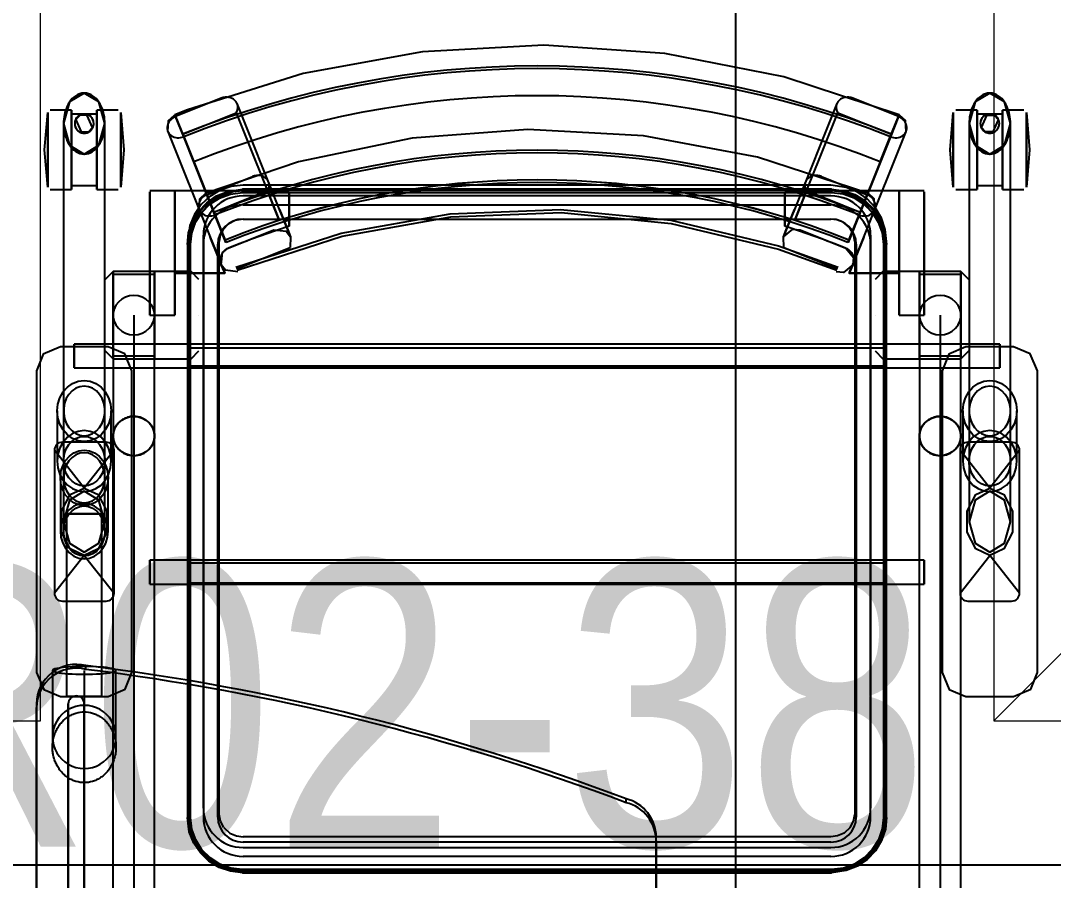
# Model space of a CAD drawing. Header units: millimetres. Extents: x -92759 to 184353, y -15225 to 86714.
# Drawn here: x 70182 to 70832, y 66115 to 66657 of the extents above; entities that cross this region are included whole.
import ezdxf

# ---------------------------------------------------------------- set-up
doc = ezdxf.new("R2010")
doc.units = ezdxf.units.MM
for name, color, linetype in [('0-1', 9, 'Continuous'), ('A-_FURT----_E', 9, 'Continuous'), ('A-_ROOMNAME_A', 8, 'Continuous'), ('A-PATT-CONC', 8, 'Continuous'), ('E-legend', 1, 'Continuous'), ('E-LIGHT----E', 1, 'Continuous'), ('M-_SANIFIXR_E', 9, 'Continuous')]:
    doc.layers.add(name, color=color, linetype=linetype)
doc.layers.add('HFI 9MM FPB', color=94, linetype='Continuous', lineweight=5)
doc.styles.add('Arial Narrow_2', font='ARIALN.TTF', dxfattribs={"height": 225})

# ---------------------------------------------------------------- blocks, each defined once
blk = doc.blocks.new('SIGMUND-LR R_ 2020 - SIGMUND-LR R_ 2020-8582791-2ND STOREY Copy 1')
for p, q in [((116.29, -33.47), (87.51, -44.99)), ((152.9, -103.39), (126.26, -36.86)), ((503.74, -36.86), (477.1, -103.39)), ((542.49, -44.99), (513.71, -33.47)), ((5, -65.89), (7, -42.43)), ((7, -89.35), (7, -42.43)), ((7, -42.43), (7, -89.35)), ((22, -40.89), (8.54, -40.89)), ((22, -40.89), (22, -90.89)), ((22, -90.89), (22, -40.89)), ((30, -43.39), (22, -43.39)), ((22, -43.39), (22, -88.39)), ((22, -88.39), (22, -43.39)), ((38, -43.39), (30, -43.39)), ((51.46, -40.89), (38, -40.89)), ((38, -40.89), (38, -90.89)), ((38, -90.89), (38, -40.89)), ((38, -43.39), (38, -88.39)), ((38, -88.39), (38, -43.39)), ((53, -42.43), (55, -65.89)), ((53, -42.43), (53, -89.35)), ((53, -89.35), (53, -42.43)), ((87.51, -44.99), (92.6, -57.71)), ((87.51, -44.99), (92.6, -57.71)), ((87.51, -44.99), (92.6, -57.71)), ((87.51, -44.99), (93.46, -59.85)), ((92.6, -57.71), (87.51, -44.99)), ((91.97, -56.12), (125.66, -42.63)), ((125.66, -42.63), (152.29, -109.17)), ((477.71, -109.17), (504.34, -42.63)), ((504.34, -42.63), (538.03, -56.12)), ((536.54, -59.85), (542.49, -44.99)), ((537.4, -57.71), (542.49, -44.99)), ((537.4, -57.71), (542.49, -44.99)), ((537.4, -57.71), (542.49, -44.99)), ((542.49, -44.99), (537.4, -57.71)), ((575, -65.89), (577, -42.43)), ((577, -89.35), (577, -42.43)), ((577, -42.43), (577, -89.35)), ((592, -40.89), (578.54, -40.89)), ((592, -90.89), (592, -40.89)), ((592, -40.89), (592, -90.89)), ((600, -43.39), (592, -43.39)), ((592, -88.39), (592, -43.39)), ((592, -43.39), (592, -88.39)), ((608, -43.39), (600, -43.39)), ((621.46, -40.89), (608, -40.89)), ((608, -90.89), (608, -40.89)), ((608, -40.89), (608, -90.89)), ((608, -88.39), (608, -43.39)), ((608, -43.39), (608, -88.39)), ((623, -42.43), (625, -65.89)), ((623, -42.43), (623, -89.35)), ((623, -89.35), (623, -42.43)), ((17, -49.39), (17, -300)), ((43, -300), (43, -49.39)), ((90.06, -51.35), (116.69, -117.89)), ((539.94, -51.35), (513.31, -117.89)), ((587, -49.39), (587, -300)), ((613, -300), (613, -49.39)), ((82.63, -54.33), (109.26, -120.86)), ((92.6, -57.71), (91.97, -56.12)), ((91.97, -56.12), (118.62, -122.7)), ((92.6, -57.71), (91.97, -56.12)), ((118.6, -122.65), (91.97, -56.12)), ((98.93, -73.51), (91.97, -56.12)), ((91.97, -56.12), (92.6, -57.71)), ((119.26, -124.31), (92.6, -57.71)), ((119.24, -124.24), (92.6, -57.71)), ((537.4, -57.71), (510.74, -124.31)), ((537.4, -57.71), (510.76, -124.24)), ((511.38, -122.7), (538.03, -56.12)), ((511.4, -122.65), (538.03, -56.12)), ((520.74, -120.86), (547.37, -54.33)), ((538.03, -56.12), (531.07, -73.51)), ((538.03, -56.12), (537.4, -57.71)), ((538.03, -56.12), (537.4, -57.71)), ((537.4, -57.71), (538.03, -56.12)), ((93.46, -59.85), (98.93, -73.51)), ((531.07, -73.51), (536.54, -59.85)), ((7, -89.35), (5, -65.89)), ((55, -65.89), (53, -89.35)), ((577, -89.35), (575, -65.89)), ((625, -65.89), (623, -89.35)), ((107.21, -94.2), (135.99, -82.68)), ((494.01, -82.68), (522.79, -94.2)), ((8.54, -90.89), (22, -90.89)), ((22, -88.39), (38, -88.39)), ((38, -90.89), (51.46, -90.89)), ((500.43, -90.78), (129.57, -90.78)), ((500, -88.2), (130, -88.2)), ((152.9, -103.39), (145.96, -86.06)), ((484.04, -86.06), (477.1, -103.39)), ((578.54, -90.89), (592, -90.89)), ((592, -88.39), (608, -88.39)), ((608, -90.89), (621.46, -90.89)), ((87, -91.81), (71.25, -91.81)), ((71.25, -96.57), (71.25, -92.37)), ((71.25, -92.37), (71.25, -99.81)), ((71.25, -104.27), (71.25, -96.57)), ((158.95, -91.81), (87, -91.81)), ((87, -96.57), (87, -92.37)), ((87, -92.37), (87, -99.81)), ((87, -99.81), (87, -92.37)), ((87, -92.37), (87, -96.57)), ((87, -104.27), (87, -96.57)), ((87, -96.57), (87, -104.27)), ((107.21, -94.2), (112.3, -106.91)), ((112.3, -106.91), (107.21, -94.2)), ((112.3, -106.91), (107.21, -94.2)), ((107.21, -94.2), (112.3, -106.91)), ((113.16, -109.05), (107.21, -94.2)), ((145.36, -91.84), (111.66, -105.32)), ((500.42, -91.56), (129.58, -91.56)), ((129.59, -92.83), (500.41, -92.83)), ((500, -91.56), (130, -91.56)), ((500, -94.93), (130, -94.93)), ((152.29, -109.17), (145.36, -91.84)), ((158.95, -99.81), (158.95, -92.37)), ((158.95, -92.37), (158.95, -96.57)), ((158.95, -96.57), (158.95, -104.27)), ((543, -91.81), (471.05, -91.81)), ((471.05, -96.57), (471.05, -92.37)), ((471.05, -92.37), (471.05, -99.81)), ((471.05, -104.27), (471.05, -96.57)), ((484.64, -91.84), (477.71, -109.17)), ((518.34, -105.32), (484.64, -91.84)), ((522.79, -94.2), (516.84, -109.05)), ((517.7, -106.91), (522.79, -94.2)), ((522.79, -94.2), (517.7, -106.91)), ((522.79, -94.2), (517.7, -106.91)), ((517.7, -106.91), (522.79, -94.2)), ((558.75, -91.81), (543, -91.81)), ((543, -99.81), (543, -92.37)), ((543, -92.37), (543, -96.57)), ((543, -96.57), (543, -92.37)), ((543, -92.37), (543, -99.81)), ((543, -96.57), (543, -104.27)), ((543, -104.27), (543, -96.57)), ((558.75, -99.81), (558.75, -92.37)), ((558.75, -92.37), (558.75, -96.57)), ((558.75, -96.57), (558.75, -104.27)), ((71.25, -99.81), (71.25, -119.9)), ((87, -99.81), (87, -129.66)), ((87, -119.9), (87, -99.81)), ((102.33, -103.53), (109.26, -120.86)), ((109.75, -100.56), (116.69, -117.89)), ((130, -100.56), (500, -100.56)), ((158.95, -114.07), (158.95, -99.81)), ((471.05, -99.81), (471.05, -114.07)), ((520.25, -100.56), (513.31, -117.89)), ((520.74, -120.86), (527.67, -103.53)), ((543, -129.66), (543, -99.81)), ((543, -99.81), (543, -119.9)), ((558.75, -119.9), (558.75, -99.81)), ((71.25, -134.49), (71.25, -104.27)), ((87, -134.49), (87, -104.27)), ((87, -104.27), (87, -134.49)), ((118.62, -122.7), (111.66, -105.32)), ((111.66, -105.32), (112.3, -106.91)), ((111.66, -105.32), (112.3, -106.91)), ((111.66, -105.32), (118.6, -122.65)), ((112.3, -106.91), (111.66, -105.32)), ((111.66, -105.32), (118.63, -122.72)), ((112.3, -106.91), (119.26, -124.31)), ((112.3, -106.91), (119.24, -124.24)), ((118.63, -122.72), (113.16, -109.05)), ((130, -109.56), (500, -109.56)), ((130, -109.57), (500, -109.57)), ((152.29, -109.17), (152.29, -109.17)), ((158.95, -104.27), (158.95, -114.07)), ((471.05, -114.07), (471.05, -104.27)), ((477.71, -109.17), (477.71, -109.17)), ((510.74, -124.31), (517.7, -106.91)), ((510.76, -124.24), (517.7, -106.91)), ((511.37, -122.72), (518.34, -105.32)), ((516.84, -109.05), (511.37, -122.72)), ((518.34, -105.32), (511.38, -122.7)), ((511.4, -122.65), (518.34, -105.32)), ((517.7, -106.91), (518.34, -105.32)), ((517.7, -106.91), (518.34, -105.32)), ((518.34, -105.32), (517.7, -106.91)), ((543, -104.27), (543, -134.49)), ((543, -134.49), (543, -104.27)), ((558.75, -104.27), (558.75, -134.49)), ((120.67, -127.83), (149.45, -116.31)), ((158.95, -114.07), (158.95, -114.07)), ((471.05, -114.07), (471.05, -114.07)), ((480.55, -116.31), (509.33, -127.83)), ((71.25, -119.9), (71.25, -128.03)), ((87, -128.03), (87, -119.9)), ((105, -480.26), (105, -119.74)), ((116.69, -117.89), (116.69, -117.89)), ((118.6, -122.65), (118.6, -122.65)), ((118.62, -122.7), (118.62, -122.7)), ((159.85, -120.76), (159.57, -127.34)), ((470.43, -127.34), (470.15, -120.76)), ((511.38, -122.7), (511.38, -122.7)), ((511.4, -122.65), (511.4, -122.65)), ((513.31, -117.89), (513.31, -117.89)), ((525, -119.74), (525, -480.26)), ((543, -119.9), (543, -128.03)), ((558.75, -128.03), (558.75, -119.9)), ((71.25, -128.03), (71.25, -133.08)), ((87, -133.08), (87, -128.03)), ((87, -129.66), (87, -137.18)), ((94.93, -125.62), (94.93, -486.14)), ((95, -123.7), (95, -484.22)), ((95.93, -125.37), (95.93, -485.89)), ((95.93, -485.89), (95.93, -125.37)), ((95.93, -127.66), (95.93, -189.6)), ((96.93, -486.14), (96.93, -125.62)), ((105, -125.37), (105, -485.89)), ((114.07, -485.89), (114.07, -125.37)), ((115, -484.22), (115, -123.7)), ((119.24, -124.24), (119.24, -124.24)), ((119.26, -124.31), (119.26, -124.31)), ((120.35, -127.97), (120.35, -127.97)), ((125.88, -140.83), (159.57, -127.34)), ((470.43, -127.34), (504.12, -140.83)), ((509.65, -127.97), (509.65, -127.97)), ((510.74, -124.31), (510.74, -124.31)), ((510.76, -124.24), (510.76, -124.24)), ((515, -123.7), (515, -484.22)), ((515.93, -125.37), (515.93, -485.89)), ((525, -485.89), (525, -125.37)), ((533.07, -125.62), (533.07, -486.14)), ((534.07, -485.89), (534.07, -125.37)), ((534.07, -125.37), (534.07, -485.89)), ((534.07, -189.6), (534.07, -127.66)), ((535, -484.22), (535, -123.7)), ((535.07, -486.14), (535.07, -125.62)), ((543, -128.03), (543, -133.08)), ((543, -137.18), (543, -129.66)), ((558.75, -133.08), (558.75, -128.03)), ((71.25, -133.08), (71.25, -142.5)), ((71.25, -142.62), (71.25, -134.49)), ((87, -142.5), (87, -133.08)), ((87, -142.62), (87, -134.49)), ((87, -134.49), (87, -142.62)), ((543, -133.08), (543, -142.5)), ((543, -134.49), (543, -142.62)), ((543, -142.62), (543, -134.49)), ((558.75, -142.5), (558.75, -133.08)), ((558.75, -134.49), (558.75, -142.62)), ((48.25, -142.5), (43.25, -147.5)), ((74.25, -142.5), (48.25, -142.5)), ((48.25, -197.5), (48.25, -142.5)), ((48.25, -142.5), (48.25, -197.5)), ((71.25, -142.5), (71.25, -170)), ((87, -142.5), (71.25, -142.5)), ((71.25, -155), (71.25, -142.62)), ((97.25, -142.5), (74.25, -142.5)), ((74.25, -197.5), (74.25, -142.5)), ((74.25, -142.5), (74.25, -197.5)), ((87, -137.18), (87, -143.49)), ((87, -170), (87, -142.5)), ((87, -143.49), (87, -142.62)), ((87, -142.62), (87, -155)), ((102.25, -147.5), (97.25, -142.5)), ((116.29, -138.4), (118.46, -143.49)), ((513.71, -138.4), (511.54, -143.49)), ((532.75, -142.5), (527.75, -147.5)), ((555.75, -142.5), (532.75, -142.5)), ((543, -143.49), (543, -137.18)), ((543, -142.5), (543, -170)), ((558.75, -142.5), (543, -142.5)), ((543, -142.62), (543, -143.49)), ((543, -155), (543, -142.62)), ((581.75, -142.5), (555.75, -142.5)), ((555.75, -197.5), (555.75, -142.5)), ((555.75, -142.5), (555.75, -197.5)), ((558.75, -170), (558.75, -142.5)), ((558.75, -142.62), (558.75, -155)), ((586.75, -147.5), (581.75, -142.5)), ((581.75, -197.5), (581.75, -142.5)), ((581.75, -142.5), (581.75, -197.5)), ((74.25, -144.5), (48.25, -144.5)), ((48.25, -195.5), (48.25, -144.5)), ((48.25, -144.5), (48.25, -195.5)), ((74.25, -195.5), (74.25, -144.5)), ((74.25, -144.5), (74.25, -195.5)), ((118.46, -143.49), (87, -143.49)), ((87, -143.61), (118.51, -143.61)), ((511.49, -143.61), (543, -143.61)), ((543, -143.49), (511.54, -143.49)), ((581.75, -144.5), (555.75, -144.5)), ((555.75, -195.5), (555.75, -144.5)), ((555.75, -144.5), (555.75, -195.5)), ((581.75, -195.5), (581.75, -144.5)), ((581.75, -144.5), (581.75, -195.5)), ((71.25, -170), (71.25, -155)), ((87, -155), (87, -170)), ((543, -170), (543, -155)), ((558.75, -155), (558.75, -170)), ((43.25, -170), (43.25, -170)), ((43.25, -170), (43.25, -170)), ((48.25, -170), (48.25, -170)), ((48.25, -170), (48.25, -170)), ((48.25, -170), (48.25, -246.08)), ((61.25, -170), (61.25, -246.08)), ((71.25, -170), (87, -170)), ((74.25, -170), (74.25, -170)), ((74.25, -170), (74.25, -170)), ((74.25, -246.08), (74.25, -170)), ((97.25, -170), (97.25, -170)), ((97.25, -170), (97.25, -170)), ((102.25, -170), (102.25, -170)), ((102.25, -170), (102.25, -170)), ((527.75, -170), (527.75, -170)), ((527.75, -170), (527.75, -170)), ((532.75, -170), (532.75, -170)), ((532.75, -170), (532.75, -170)), ((543, -170), (558.75, -170)), ((555.75, -170), (555.75, -170)), ((555.75, -170), (555.75, -170)), ((555.75, -170), (555.75, -246.08)), ((568.75, -170), (568.75, -246.08)), ((581.75, -170), (581.75, -170)), ((581.75, -170), (581.75, -170)), ((581.75, -246.08), (581.75, -170)), ((586.75, -170), (586.75, -170)), ((586.75, -170), (586.75, -170)), ((606.25, -188.22), (23.75, -188.22)), ((23.75, -203.22), (23.75, -188.22)), ((23.75, -188.22), (23.75, -203.22)), ((534.07, -188.22), (95.93, -188.22)), ((606.25, -203.22), (606.25, -188.22)), ((606.25, -188.22), (606.25, -203.22)), ((45, -190), (15, -190)), ((43.25, -192.5), (48.25, -197.5)), ((95.93, -189.6), (95.93, -190.21)), ((95.93, -190.21), (95.93, -202.29)), ((95.93, -190.48), (534.07, -190.48)), ((97.25, -197.5), (102.25, -192.5)), ((527.75, -192.5), (532.75, -197.5)), ((534.07, -190.21), (534.07, -189.6)), ((534.07, -202.29), (534.07, -190.21)), ((581.75, -197.5), (586.75, -192.5)), ((615, -190), (585, -190)), ((48.25, -195.5), (74.25, -195.5)), ((48.25, -197.5), (74.25, -197.5)), ((74.25, -197.5), (97.25, -197.5)), ((532.75, -197.5), (555.75, -197.5)), ((555.75, -195.5), (581.75, -195.5)), ((555.75, -197.5), (581.75, -197.5)), ((0, -205), (0, -395)), ((23.75, -203.22), (606.25, -203.22)), ((60, -395), (60, -205)), ((534.07, -202.17), (95.93, -202.17)), ((95.93, -202.29), (95.93, -203.29)), ((95.93, -203.22), (534.07, -203.22)), ((95.93, -203.29), (95.93, -324.95)), ((534.07, -203.29), (534.07, -202.29)), ((534.07, -324.95), (534.07, -203.29)), ((570, -205), (570, -395)), ((630, -395), (630, -205)), ((13, -230.28), (13, -261.88)), ((17, -230.28), (17, -261.88)), ((43, -261.88), (43, -230.28)), ((47, -261.88), (47, -230.28)), ((583, -230.28), (583, -261.88)), ((587, -230.28), (587, -261.88)), ((613, -261.88), (613, -230.28)), ((617, -261.88), (617, -230.28)), ((61.25, -246.08), (61.25, -579.49)), ((568.75, -246.08), (568.75, -579.49)), ((43.75, -250), (16.25, -250)), ((613.75, -250), (586.25, -250)), ((30, -278.8), (11.25, -255)), ((11.25, -255), (11.25, -345)), ((48.75, -255), (30, -278.8)), ((48.75, -345), (48.75, -255)), ((600, -278.8), (581.25, -255)), ((581.25, -255), (581.25, -345)), ((618.75, -255), (600, -278.8)), ((618.75, -345), (618.75, -255)), ((15, -272.36), (15, -305.89)), ((17, -272.36), (17, -305.89)), ((43, -305.89), (43, -272.36)), ((45, -305.89), (45, -272.36)), ((19, -410), (19, -295)), ((41, -410), (41, -295)), ((30, -321.2), (11.25, -345)), ((30, -321.2), (48.75, -345)), ((558.75, -324.28), (71.25, -324.28)), ((71.25, -339.28), (71.25, -324.28)), ((71.25, -324.28), (71.25, -339.28)), ((534.07, -324.28), (95.93, -324.28)), ((95.93, -324.95), (95.93, -325.64)), ((534.07, -325.64), (534.07, -324.95)), ((558.75, -339.28), (558.75, -324.28)), ((558.75, -324.28), (558.75, -339.28)), ((581.25, -345), (600, -321.2)), ((618.75, -345), (600, -321.2)), ((95.93, -325.64), (95.93, -338.78)), ((95.93, -325.83), (534.07, -325.83)), ((534.07, -338.78), (534.07, -325.64)), ((71.25, -339.28), (558.75, -339.28)), ((534.07, -338.71), (95.93, -338.71)), ((95.93, -338.78), (95.93, -339.84)), ((95.93, -339.28), (534.07, -339.28)), ((95.93, -339.84), (95.93, -488.18)), ((534.07, -339.84), (534.07, -338.78)), ((534.07, -488.18), (534.07, -339.84)), ((16.25, -350), (43.75, -350)), ((586.25, -350), (613.75, -350)), ((10, -393.6), (10, -441.99)), ((30, -393.6), (30, -441.99)), ((31.03, -392.97), (31.03, -390.54)), ((50, -441.99), (50, -393.6)), ((0, -414.62), (0, -613.13)), ((15, -410), (45, -410)), ((20, -414.62), (20, -608.16)), ((20, -608.16), (20, -414.62)), ((30, -608.16), (30, -414.62)), ((30, -414.62), (30, -608.16)), ((585, -410), (615, -410)), ((0, -615.56), (0, -417.05)), ((10, -435.47), (10, -441.99)), ((30, -435.47), (30, -441.99)), ((50, -441.99), (50, -435.47)), ((371.03, -476.89), (371.03, -474.45)), ((105, -480.26), (105, -485.89)), ((525, -485.89), (525, -480.26)), ((95.93, -485.89), (95.93, -488.18)), ((534.07, -488.18), (534.07, -485.89)), ((500, -498.35), (130, -498.35)), ((390, -630.78), (390, -498.53)), ((500, -501.71), (130, -501.71)), ((130, -505.07), (500, -505.07)), ((390, -500.97), (390, -633.21)), ((500, -510.71), (130, -510.71)), ((129.58, -519.7), (500.42, -519.7)), ((500.41, -518.93), (129.59, -518.93)), ((130, -519.71), (500, -519.71)), ((130, -519.72), (500, -519.72)), ((129.57, -520.97), (500.43, -520.97))]:
    blk.add_line(p, q)
at = {"flags": 128}
for points in [[(542.92, -43.93), (470.38, -20.01), (395.43, -5.3), (319.23, -0.01), (242.97, -4.24), (167.83, -17.92), (94.97, -40.83), (87.08, -43.93)], [(30, -30.19), (20.81, -35.82), (17, -49.39), (20.81, -62.97), (30, -68.59)], [(30, -68.59), (39.19, -62.97), (43, -49.39), (39.19, -35.82), (30, -30.19)], [(600, -30.19), (590.81, -35.82), (587, -49.39), (590.81, -62.97), (600, -68.59)], [(600, -68.59), (609.19, -62.97), (613, -49.39), (609.19, -35.82), (600, -30.19)], [(7, -89.35), (7, -84.75), (7, -72.75), (7, -58.05), (7, -46.44), (7, -42.43)], [(7, -42.43), (7, -47.04), (7, -59.04), (7, -73.73), (7, -85.35), (7, -89.35)], [(35.24, -51.81), (31.9, -44.28), (27.35, -44.14), (24.89, -46.62), (24.76, -46.97)], [(53, -42.43), (53, -47.04), (53, -59.04), (53, -73.73), (53, -85.35), (53, -89.35)], [(53, -89.35), (53, -84.75), (53, -72.75), (53, -58.05), (53, -46.44), (53, -42.43)], [(82.63, -54.33), (83.06, -47.48), (86.77, -44.06), (87.08, -43.93)], [(547.37, -54.33), (546.94, -47.48), (543.23, -44.06), (542.92, -43.93)], [(577, -89.35), (577, -84.75), (577, -72.75), (577, -58.05), (577, -46.44), (577, -42.43)], [(577, -42.43), (577, -47.04), (577, -59.04), (577, -73.73), (577, -85.35), (577, -89.35)], [(594.76, -51.81), (598.1, -44.28), (602.65, -44.14), (605.11, -46.62), (605.24, -46.97)], [(623, -42.43), (623, -47.04), (623, -59.04), (623, -73.73), (623, -85.35), (623, -89.35)], [(623, -89.35), (623, -84.75), (623, -72.75), (623, -58.05), (623, -46.44), (623, -42.43)], [(24.76, -46.97), (28.1, -54.51), (32.65, -54.65), (35.11, -52.17), (35.24, -51.81)], [(605.24, -46.97), (601.9, -54.51), (597.35, -54.65), (594.89, -52.17), (594.76, -51.81)], [(523.22, -93.13), (453.82, -70.47), (382.07, -57.03), (309.18, -53.03), (236.39, -58.54), (164.94, -73.47), (106.78, -93.13)], [(94.93, -125.62), (95.74, -118.19), (98.12, -111.1), (101.97, -104.67), (107.12, -99.21), (113.33, -94.97), (120.31, -92.13), (129.57, -90.78)], [(130, -88.2), (122.58, -89.01), (115.5, -91.39), (109.09, -95.23), (103.62, -100.36), (99.35, -106.56), (96.46, -113.55), (95, -123.7)], [(535, -123.7), (534.19, -116.12), (531.8, -108.87), (527.94, -102.31), (522.78, -96.74), (516.58, -92.43), (509.64, -89.57), (500, -88.2)], [(500.43, -90.78), (507.93, -91.68), (515.05, -94.15), (521.48, -98.08), (526.91, -103.27), (531.09, -109.5), (533.84, -116.46), (535.07, -125.62)], [(96.93, -125.62), (97.74, -118.41), (100.12, -111.56), (103.97, -105.39), (109.09, -100.21), (115.25, -96.27), (122.13, -93.76), (129.59, -92.83)], [(102.33, -103.53), (102.75, -96.69), (106.46, -93.27), (106.78, -93.13)], [(103.82, -105.65), (107.96, -100.85), (112.75, -96.94), (118.06, -94.04), (123.73, -92.23), (129.58, -91.56)], [(500.41, -92.83), (507.69, -93.72), (514.59, -96.19), (520.77, -100.1), (525.93, -105.26), (529.81, -111.42), (532.23, -118.26), (533.07, -125.62)], [(500.42, -91.56), (506.27, -92.23), (511.94, -94.04), (517.25, -96.94), (522.04, -100.85), (526.18, -105.65)], [(527.67, -103.53), (527.25, -96.69), (523.54, -93.27), (523.22, -93.13)], [(125.43, -139.72), (191.71, -118.31), (260.28, -106.13), (329.88, -103.4), (399.2, -110.18), (466.94, -126.34), (504.57, -139.72)], [(159.85, -120.76), (158.09, -116.37), (152.94, -103.51), (152.9, -103.39)], [(152.9, -103.39), (158.07, -116.31), (159.85, -120.76), (159.85, -120.76)], [(470.15, -120.76), (471.91, -116.37), (477.06, -103.51), (477.1, -103.39)], [(477.1, -103.39), (471.93, -116.31), (470.15, -120.76), (470.15, -120.76)], [(130, -109.57), (124.97, -110.4), (120.65, -112.67), (117.42, -116.02), (115.62, -119.69), (115, -123.7)], [(126.18, -141.58), (192.32, -120.22), (260.77, -108.09), (330.23, -105.41), (399.4, -112.25), (467, -128.46), (503.82, -141.58)], [(515, -123.7), (514.17, -119.07), (511.6, -114.77), (507.6, -111.53), (503.77, -110.03), (500, -109.57)], [(149.45, -116.31), (157.07, -117.22), (159.85, -120.76)], [(470.15, -120.76), (476.06, -115.88), (480.55, -116.31)], [(116.22, -138.23), (114.46, -133.84), (109.31, -120.97), (109.26, -120.86)], [(109.26, -120.86), (114.44, -133.78), (116.22, -138.23), (116.22, -138.23)], [(513.78, -138.23), (515.54, -133.84), (520.69, -120.97), (520.74, -120.86)], [(520.74, -120.86), (515.56, -133.78), (513.78, -138.23), (513.78, -138.23)], [(116.22, -138.23), (117.13, -130.61), (120.67, -127.83)], [(509.33, -127.83), (514.21, -133.75), (513.78, -138.23)], [(115.88, -137.18), (116.06, -137.8), (116.29, -138.4)], [(126.62, -142.68), (119, -141.77), (116.22, -138.23)], [(118.09, -142.62), (117.25, -140.65), (116.29, -138.4)], [(118.46, -143.49), (118.51, -143.61), (118.49, -143.57), (118.41, -143.39), (118.28, -143.06), (118.09, -142.62)], [(513.78, -138.23), (507.86, -143.11), (503.38, -142.68)], [(511.54, -143.49), (511.49, -143.61), (511.51, -143.57), (511.59, -143.39), (511.72, -143.06), (511.91, -142.62)], [(511.91, -142.62), (512.75, -140.65), (513.71, -138.4)], [(514.12, -137.18), (513.94, -137.8), (513.71, -138.4)], [(61.25, -157.63), (58.55, -157.9), (55.96, -158.7), (53.61, -159.99), (51.59, -161.72), (49.99, -163.81), (48.89, -166.18), (48.32, -168.71), (48.32, -171.29), (48.89, -173.82), (49.99, -176.19), (51.59, -178.28), (53.61, -180.01), (55.96, -181.3), (58.55, -182.1), (61.25, -182.37)], [(61.25, -182.37), (63.95, -182.1), (66.54, -181.3), (68.89, -180.01), (70.91, -178.28), (72.51, -176.19), (73.61, -173.82), (74.18, -171.29), (74.18, -168.71), (73.61, -166.18), (72.51, -163.81), (70.91, -161.72), (68.89, -159.99), (66.54, -158.7), (63.95, -157.9), (61.25, -157.63)], [(568.75, -157.63), (566.05, -157.9), (563.46, -158.7), (561.11, -159.99), (559.09, -161.72), (557.49, -163.81), (556.39, -166.18), (555.82, -168.71), (555.82, -171.29), (556.39, -173.82), (557.49, -176.19), (559.09, -178.28), (561.11, -180.01), (563.46, -181.3), (566.05, -182.1), (568.75, -182.37)], [(568.75, -182.37), (571.45, -182.1), (574.04, -181.3), (576.39, -180.01), (578.41, -178.28), (580.01, -176.19), (581.11, -173.82), (581.68, -171.29), (581.68, -168.71), (581.11, -166.18), (580.01, -163.81), (578.41, -161.72), (576.39, -159.99), (574.04, -158.7), (571.45, -157.9), (568.75, -157.63)], [(15, -190), (4.27, -194.52), (0, -205)], [(60, -205), (55.48, -194.27), (45, -190)], [(585, -190), (574.27, -194.52), (570, -205)], [(630, -205), (625.48, -194.27), (615, -190)], [(30, -249.51), (26.22, -249.03), (22.62, -247.6), (19.4, -245.31), (16.71, -242.27), (14.68, -238.62), (13.43, -234.56), (13, -230.28), (13.43, -226), (14.68, -221.94), (16.71, -218.29), (19.4, -215.25), (22.62, -212.96), (26.22, -211.54), (30, -211.05)], [(30, -211.05), (33.78, -211.54), (37.38, -212.96), (40.6, -215.25), (43.29, -218.29), (45.32, -221.94), (46.57, -226), (47, -230.28), (46.57, -234.56), (45.32, -238.62), (43.29, -242.27), (40.6, -245.31), (37.38, -247.6), (33.78, -249.03), (30, -249.51)], [(600, -249.51), (596.22, -249.03), (592.62, -247.6), (589.4, -245.31), (586.71, -242.27), (584.68, -238.62), (583.43, -234.56), (583, -230.28), (583.43, -226), (584.68, -221.94), (586.71, -218.29), (589.4, -215.25), (592.62, -212.96), (596.22, -211.54), (600, -211.05)], [(600, -211.05), (603.78, -211.54), (607.38, -212.96), (610.6, -215.25), (613.29, -218.29), (615.32, -221.94), (616.57, -226), (617, -230.28), (616.57, -234.56), (615.32, -238.62), (613.29, -242.27), (610.6, -245.31), (607.38, -247.6), (603.78, -249.03), (600, -249.51)], [(30, -214.68), (27.3, -215.02), (24.71, -216.03), (22.36, -217.66), (20.34, -219.84), (18.74, -222.48), (17.64, -225.46), (17.07, -228.65), (17.07, -231.91), (17.64, -235.1), (18.74, -238.08), (20.34, -240.72), (22.36, -242.9), (24.71, -244.53), (27.3, -245.54), (30, -245.88)], [(30, -245.88), (32.7, -245.54), (35.29, -244.53), (37.64, -242.9), (39.66, -240.72), (41.26, -238.08), (42.36, -235.1), (42.93, -231.91), (42.93, -228.65), (42.36, -225.46), (41.26, -222.48), (39.66, -219.84), (37.64, -217.66), (35.29, -216.03), (32.7, -215.02), (30, -214.68)], [(600, -214.68), (597.3, -215.02), (594.71, -216.03), (592.36, -217.66), (590.34, -219.84), (588.74, -222.48), (587.64, -225.46), (587.07, -228.65), (587.07, -231.91), (587.64, -235.1), (588.74, -238.08), (590.34, -240.72), (592.36, -242.9), (594.71, -244.53), (597.3, -245.54), (600, -245.88)], [(600, -245.88), (602.7, -245.54), (605.29, -244.53), (607.64, -242.9), (609.66, -240.72), (611.26, -238.08), (612.36, -235.1), (612.93, -231.91), (612.93, -228.65), (612.36, -225.46), (611.26, -222.48), (609.66, -219.84), (607.64, -217.66), (605.29, -216.03), (602.7, -215.02), (600, -214.68)], [(61.25, -258.45), (58.55, -258.18), (55.96, -257.38), (53.61, -256.09), (51.59, -254.36), (49.99, -252.27), (48.89, -249.9), (48.32, -247.37), (48.32, -244.79), (48.89, -242.26), (49.99, -239.89), (51.59, -237.8), (53.61, -236.07), (55.96, -234.77), (58.55, -233.98), (61.25, -233.7)], [(61.25, -233.7), (63.95, -233.98), (66.54, -234.77), (68.89, -236.07), (70.91, -237.8), (72.51, -239.89), (73.61, -242.26), (74.18, -244.79), (74.18, -247.37), (73.61, -249.9), (72.51, -252.27), (70.91, -254.36), (68.89, -256.09), (66.54, -257.38), (63.95, -258.18), (61.25, -258.45)], [(568.75, -258.45), (566.05, -258.18), (563.46, -257.38), (561.11, -256.09), (559.09, -254.36), (557.49, -252.27), (556.39, -249.9), (555.82, -247.37), (555.82, -244.79), (556.39, -242.26), (557.49, -239.89), (559.09, -237.8), (561.11, -236.07), (563.46, -234.77), (566.05, -233.98), (568.75, -233.7)], [(568.75, -233.7), (571.45, -233.98), (574.04, -234.77), (576.39, -236.07), (578.41, -237.8), (580.01, -239.89), (581.11, -242.26), (581.68, -244.79), (581.68, -247.37), (581.11, -249.9), (580.01, -252.27), (578.41, -254.36), (576.39, -256.09), (574.04, -257.38), (571.45, -258.18), (568.75, -258.45)], [(30, -242.65), (26.22, -243.13), (22.62, -244.55), (19.4, -246.85), (16.71, -249.89), (14.68, -253.54), (13.43, -257.6), (13, -261.88), (13.43, -266.16), (14.68, -270.22), (16.71, -273.87), (19.4, -276.91), (22.62, -279.2), (26.22, -280.62), (30, -281.1)], [(30, -277.48), (27.3, -277.14), (24.71, -276.13), (22.36, -274.5), (20.34, -272.32), (18.74, -269.68), (17.64, -266.7), (17.07, -263.51), (17.07, -260.25), (17.64, -257.06), (18.74, -254.08), (20.34, -251.44), (22.36, -249.26), (24.71, -247.63), (27.3, -246.62), (30, -246.28)], [(30, -281.1), (33.78, -280.62), (37.38, -279.2), (40.6, -276.91), (43.29, -273.87), (45.32, -270.22), (46.57, -266.16), (47, -261.88), (46.57, -257.6), (45.32, -253.54), (43.29, -249.89), (40.6, -246.85), (37.38, -244.55), (33.78, -243.13), (30, -242.65)], [(30, -246.28), (32.7, -246.62), (35.29, -247.63), (37.64, -249.26), (39.66, -251.44), (41.26, -254.08), (42.36, -257.06), (42.93, -260.25), (42.93, -263.51), (42.36, -266.7), (41.26, -269.68), (39.66, -272.32), (37.64, -274.5), (35.29, -276.13), (32.7, -277.14), (30, -277.48)], [(48.25, -550.14), (48.25, -401.25), (48.25, -246.08)], [(74.25, -550.14), (74.25, -401.25), (74.25, -246.08)], [(555.75, -550.14), (555.75, -401.25), (555.75, -246.08)], [(581.75, -550.14), (581.75, -401.25), (581.75, -246.08)], [(600, -242.65), (596.22, -243.13), (592.62, -244.55), (589.4, -246.85), (586.71, -249.89), (584.68, -253.54), (583.43, -257.6), (583, -261.88), (583.43, -266.16), (584.68, -270.22), (586.71, -273.87), (589.4, -276.91), (592.62, -279.2), (596.22, -280.62), (600, -281.1)], [(600, -277.48), (597.3, -277.14), (594.71, -276.13), (592.36, -274.5), (590.34, -272.32), (588.74, -269.68), (587.64, -266.7), (587.07, -263.51), (587.07, -260.25), (587.64, -257.06), (588.74, -254.08), (590.34, -251.44), (592.36, -249.26), (594.71, -247.63), (597.3, -246.62), (600, -246.28)], [(600, -281.1), (603.78, -280.62), (607.38, -279.2), (610.6, -276.91), (613.29, -273.87), (615.32, -270.22), (616.57, -266.16), (617, -261.88), (616.57, -257.6), (615.32, -253.54), (613.29, -249.89), (610.6, -246.85), (607.38, -244.55), (603.78, -243.13), (600, -242.65)], [(600, -246.28), (602.7, -246.62), (605.29, -247.63), (607.64, -249.26), (609.66, -251.44), (611.26, -254.08), (612.36, -257.06), (612.93, -260.25), (612.93, -263.51), (612.36, -266.7), (611.26, -269.68), (609.66, -272.32), (607.64, -274.5), (605.29, -276.13), (602.7, -277.14), (600, -277.48)], [(30, -289.8), (26.66, -289.36), (23.49, -288.07), (20.65, -285.99), (18.27, -283.23), (16.49, -279.93), (15.38, -276.24), (15, -272.36), (15.38, -268.48), (16.49, -264.8), (18.27, -261.49), (20.65, -258.73), (23.49, -256.65), (26.66, -255.36), (30, -254.92)], [(30, -256.57), (27.3, -256.91), (24.71, -257.93), (22.36, -259.58), (20.34, -261.79), (18.74, -264.47), (17.64, -267.48), (17.07, -270.71), (17.07, -274.01), (17.64, -277.24), (18.74, -280.26), (20.34, -282.93), (22.36, -285.14), (24.71, -286.79), (27.3, -287.81), (30, -288.15)], [(30, -254.92), (33.34, -255.36), (36.51, -256.65), (39.35, -258.73), (41.73, -261.49), (43.51, -264.8), (44.62, -268.48), (45, -272.36), (44.62, -276.24), (43.51, -279.93), (41.73, -283.23), (39.35, -285.99), (36.51, -288.07), (33.34, -289.36), (30, -289.8)], [(30, -288.15), (32.7, -287.81), (35.29, -286.79), (37.64, -285.14), (39.66, -282.93), (41.26, -280.26), (42.36, -277.24), (42.93, -274.01), (42.93, -270.71), (42.36, -267.48), (41.26, -264.47), (39.66, -261.79), (37.64, -259.58), (35.29, -257.93), (32.7, -256.91), (30, -256.57)], [(30, -321.2), (21.18, -317.15), (15.73, -306.55), (15.73, -293.45), (21.18, -282.85), (30, -278.8)], [(30, -278.8), (38.82, -282.85), (44.27, -293.45), (44.27, -306.55), (38.82, -317.15), (30, -321.2)], [(600, -321.2), (591.18, -317.15), (585.73, -306.55), (585.73, -293.45), (591.18, -282.85), (600, -278.8)], [(600, -278.8), (608.82, -282.85), (614.27, -293.45), (614.27, -306.55), (608.82, -317.15), (600, -321.2)], [(30, -280.8), (20.81, -286.42), (17, -300), (20.81, -313.58), (30, -319.2)], [(30, -319.2), (39.19, -313.58), (43, -300), (39.19, -286.42), (30, -280.8)], [(600, -280.8), (590.81, -286.42), (587, -300), (590.81, -313.58), (600, -319.2)], [(600, -319.2), (609.19, -313.58), (613, -300), (609.19, -286.42), (600, -280.8)], [(30, -288.45), (26.66, -288.89), (23.49, -290.17), (20.65, -292.25), (18.27, -295.01), (16.49, -298.32), (15.38, -302.01), (15, -305.89), (15.38, -309.77), (16.49, -313.45), (18.27, -316.76), (20.65, -319.52), (23.49, -321.6), (26.66, -322.89), (30, -323.32)], [(30, -321.68), (27.3, -321.33), (24.71, -320.31), (22.36, -318.66), (20.34, -316.45), (18.74, -313.78), (17.64, -310.77), (17.07, -307.54), (17.07, -304.23), (17.64, -301.01), (18.74, -297.99), (20.34, -295.32), (22.36, -293.11), (24.71, -291.46), (27.3, -290.44), (30, -290.09)], [(30, -323.32), (33.34, -322.89), (36.51, -321.6), (39.35, -319.52), (41.73, -316.76), (43.51, -313.45), (44.62, -309.77), (45, -305.89), (44.62, -302.01), (43.51, -298.32), (41.73, -295.01), (39.35, -292.25), (36.51, -290.17), (33.34, -288.89), (30, -288.45)], [(30, -290.09), (32.7, -290.44), (35.29, -291.46), (37.64, -293.11), (39.66, -295.32), (41.26, -297.99), (42.36, -301.01), (42.93, -304.23), (42.93, -307.54), (42.36, -310.77), (41.26, -313.78), (39.66, -316.45), (37.64, -318.66), (35.29, -320.31), (32.7, -321.33), (30, -321.68)], [(30, -295), (23.53, -295), (19.54, -295), (23.53, -295), (30, -295)], [(30, -295), (36.47, -295), (40.46, -295), (36.47, -295), (30, -295)], [(0, -395), (4.52, -405.73), (15, -410)], [(45, -410), (55.73, -405.48), (60, -395)], [(570, -395), (574.52, -405.73), (585, -410)], [(615, -410), (625.73, -405.48), (630, -395)], [(30, -410), (22.22, -410), (19, -410), (22.22, -410), (30, -410)], [(30, -410), (37.78, -410), (41, -410), (37.78, -410), (30, -410)], [(129.57, -520.97), (122.07, -520.07), (114.95, -517.6), (108.52, -513.68), (103.09, -508.48), (98.91, -502.26), (96.16, -495.29), (94.93, -486.14)], [(95, -484.22), (95.81, -491.81), (98.2, -499.06), (102.06, -505.62), (107.22, -511.18), (113.42, -515.49), (120.36, -518.35), (130, -519.72)], [(129.59, -518.93), (122.31, -518.03), (115.41, -515.57), (109.23, -511.65), (104.07, -506.49), (100.19, -500.34), (97.77, -493.49), (96.93, -486.14)], [(117.87, -492.52), (115.74, -488.59), (115, -484.22)], [(500, -519.72), (507.42, -518.92), (514.5, -516.54), (520.91, -512.69), (526.38, -507.56), (530.65, -501.37), (533.54, -494.38), (535, -484.22)], [(533.07, -486.14), (532.26, -493.34), (529.88, -500.19), (526.03, -506.36), (520.91, -511.55), (514.75, -515.49), (507.87, -517.99), (500.41, -518.93)], [(535.07, -486.14), (534.26, -493.57), (531.88, -500.66), (528.03, -507.08), (522.88, -512.54), (516.67, -516.79), (509.69, -519.62), (500.43, -520.97)], [(512.13, -492.52), (514.26, -488.59), (515, -484.22)], [(117.87, -492.52), (121.74, -496), (125.89, -497.81), (130, -498.35)], [(512.13, -492.52), (508.26, -496), (504.11, -497.81), (500, -498.35)], [(129.58, -519.7), (122.86, -519.03), (116.43, -517.18), (110.53, -514.22), (105.4, -510.28), (101.23, -505.51), (98.19, -500.09)], [(531.81, -500.09), (528.77, -505.51), (524.6, -510.28), (519.47, -514.22), (513.57, -517.18), (507.14, -519.03), (500.42, -519.7)]]:
    blk.add_lwpolyline(points, dxfattribs=at)
for centre, radius, start, end in [((315, -613.25), 600.12, 68.18258, 111.81742), ((315, -613.25), 600.12, 68.18258, 111.81742), ((315, -613.25), 598.41, 68.18258, 111.81742), ((315, -613.25), 598.41, 68.18258, 111.81742), ((315, -613.25), 581.38, 68.18258, 111.81742), ((30, -49.39), 6, 0, 180), ((30, -49.39), 6, 0, 180), ((600, -49.39), 6, 0, 180), ((600, -49.39), 6, 0, 180), ((30, -49.39), 6, 180, 360), ((30, -49.39), 6, 180, 0), ((600, -49.39), 6, 180, 0), ((600, -49.39), 6, 180, 0), ((315, -613.25), 547.12, 68.18258, 111.81742), ((315, -613.25), 547.12, 68.18258, 111.81742), ((315, -613.25), 545.41, 68.18258, 111.81742), ((315, -613.25), 545.41, 68.18258, 111.81742), ((315, -613.25), 528.4, 68.18258, 111.81742), ((315, -613.25), 528.4, 68.18258, 111.81742), ((315, -613.25), 528.38, 68.18258, 111.81742), ((315, -613.25), 526.67, 68.18258, 111.81742), ((315, -613.25), 526.67, 68.18258, 111.81742), ((344.35, -689.47), 604.53, 107.85936, 111.7494), ((344.35, -689.47), 604.53, 107.85936, 111.7494), ((285.65, -689.47), 604.53, 68.2506, 72.14064), ((285.65, -689.47), 604.53, 68.2506, 72.14064), ((123.65, -135.26), 8, 114.36869, 174.4717), ((123.65, -135.26), 8, 114.36869, 135.64011), ((506.35, -135.26), 8, 5.5283, 65.63131), ((506.35, -135.26), 8, 44.35989, 65.63131), ((16.25, -255), 5, 90, 180), ((43.75, -255), 5, 360, 90), ((586.25, -255), 5, 90, 180), ((613.75, -255), 5, 360, 90), ((16.25, -345), 5, 180, 270), ((43.75, -345), 5, 270, 0), ((586.25, -345), 5, 180, 270), ((613.75, -345), 5, 270, 0)]:
    blk.add_arc(centre, radius, start, end)
for centre, major_axis, ratio, start_param, end_param in [((118.84, -39.83), (7.43, 2.97), 0.856064, 5.435123, 7.853982), ((511.16, -39.83), (-7.43, 2.97), 0.856064, 4.712389, 7.131247), ((90.06, -51.35), (7.43, 2.97), 0.856064, 1.570796, 4.712389), ((90.06, -51.35), (7.43, 2.97), 0.856064, 1.570796, 4.712389), ((539.94, -51.35), (-7.43, 2.97), 0.856064, 1.570796, 4.712389), ((539.94, -51.35), (-7.43, 2.97), 0.856064, 1.570796, 4.712389), ((138.53, -89.04), (7.43, 2.97), 0.856064, 5.435123, 7.853982), ((491.47, -89.04), (-7.43, 2.97), 0.856064, 4.712389, 7.131247), ((130, -125.37), (34.07, 0), 0.992546, 1.583154, 3.141593), ((130, -125.37), (34.07, 0), 0.992546, 1.583154, 3.141593), ((109.75, -100.56), (7.43, 2.97), 0.856064, 1.570796, 4.712389), ((109.75, -100.56), (7.43, 2.97), 0.856064, 1.570796, 4.712389), ((130, -119.74), (-25, 0), 0.992546, 4.712389, 6.283185), ((130, -125.37), (-34.07, 0), 0.992546, 4.712389, 4.724747), ((500, -125.37), (34.07, 0), 0.992546, 1.558438, 1.570796), ((500, -119.74), (25, 0), 0.992546, 0, 1.570796), ((500, -125.37), (34.07, 0), 0.992546, 0, 1.558438), ((500, -125.37), (34.07, 0), 0.992546, 0, 1.558438), ((520.25, -100.56), (-7.43, 2.97), 0.856064, 1.570796, 4.712389), ((520.25, -100.56), (-7.43, 2.97), 0.856064, 1.570796, 4.712389), ((130, -125.37), (-25, 0), 0.992546, 4.712389, 6.283185), ((500, -125.37), (25, 0), 0.992546, 0, 1.570796), ((130, -125.37), (-15.93, 0), 0.992546, 4.712389, 6.283185), ((500, -125.37), (15.93, 0), 0.992546, 0, 1.570796), ((130, -127.66), (-34.07, 0), 0.992546, 5.811015, 6.283185), ((500, -127.66), (34.07, 0), 0.992546, 0, 0.47217), ((25, -414.62), (25, 0), 0.992546, 1.327078, 3.141593), ((25, -417.05), (-25, 0), 0.992546, 4.468671, 6.283185), ((30, -393.6), (20, 0), 0.121869, 1.570796, 4.712389), ((30, -393.6), (-20, 0), 0.121869, 1.570796, 4.712389), ((-148.78, -1828.79), (1460.17, 0), 0.992546, 1.206818, 1.447338), ((-148.78, -1831.23), (1460.17, 0), 0.992546, 1.206818, 1.447338), ((30, -435.47), (-20, 0), 0.992546, 4.712389, 7.853982), ((25, -414.62), (-5, 0), 0.992546, 4.712389, 6.283185), ((25, -414.62), (-5, 0), 0.992546, 3.141593, 4.712389), ((30, -435.47), (-20, 0), 0.992546, 1.570796, 4.712389), ((365, -498.53), (25, 0), 0.992546, 0, 1.327078), ((130, -480.26), (25, 0), 0.992546, 3.141593, 4.712389), ((365, -500.97), (25, 0), 0.992546, 0, 1.327078), ((500, -480.26), (-25, 0), 0.992546, 1.570796, 3.141593), ((130, -485.89), (34.07, 0), 0.992546, 3.141593, 4.700031), ((130, -485.89), (34.07, 0), 0.992546, 3.141593, 4.700031), ((130, -485.89), (25, 0), 0.992546, 3.141593, 4.712389), ((130, -485.89), (15.93, 0), 0.992546, 3.141593, 4.712389), ((500, -485.89), (15.93, 0), 0.992546, 4.712389, 6.283185), ((500, -485.89), (-25, 0), 0.992546, 1.570796, 3.141593), ((500, -485.89), (34.07, 0), 0.992546, 4.724747, 6.283185), ((500, -485.89), (34.07, 0), 0.992546, 4.724747, 6.283185), ((130, -488.18), (34.07, 0), 0.992546, 3.141593, 3.356938), ((500, -488.18), (34.07, 0), 0.992546, 6.06784, 6.283185), ((130, -485.89), (34.07, 0), 0.992546, 4.700031, 4.712389), ((500, -485.89), (-34.07, 0), 0.992546, 1.570796, 1.583154)]:
    blk.add_ellipse(centre, major_axis=major_axis, ratio=ratio, start_param=start_param, end_param=end_param)
for points in [[(30, -30.19), (28.06, -30.19), (24.43, -31.48), (20.48, -35.78), (18.1, -40.93), (16.95, -46.53), (16.95, -52.25), (18.09, -57.83), (20.48, -63.03), (24.44, -67.31), (28.07, -68.59), (30, -68.59)], [(30, -68.59), (31.93, -68.59), (35.56, -67.31), (39.52, -63.03), (41.91, -57.83), (43.05, -52.25), (43.05, -46.53), (41.9, -40.93), (39.52, -35.78), (35.57, -31.48), (31.94, -30.19), (30, -30.19)], [(600, -30.19), (598.06, -30.19), (594.43, -31.48), (590.48, -35.78), (588.1, -40.93), (586.95, -46.53), (586.95, -52.25), (588.09, -57.83), (590.48, -63.03), (594.44, -67.31), (598.07, -68.59), (600, -68.59)], [(600, -68.59), (601.93, -68.59), (605.56, -67.31), (609.52, -63.03), (611.91, -57.83), (613.05, -52.25), (613.05, -46.53), (611.9, -40.93), (609.52, -35.78), (605.57, -31.48), (601.94, -30.19), (600, -30.19)], [(30, -43.39), (29.61, -43.39), (28.82, -43.47), (27.67, -43.82), (26.58, -44.41), (25.59, -45.25), (24.77, -46.35), (24.17, -47.71), (24, -48.82), (24, -49.39)], [(600, -43.39), (599.61, -43.39), (598.82, -43.47), (597.67, -43.82), (596.58, -44.41), (595.59, -45.25), (594.77, -46.35), (594.17, -47.71), (594, -48.82), (594, -49.39)], [(500.42, -92.05), (500.42, -91.99), (500.42, -91.86), (500.43, -91.67), (500.43, -91.49), (500.43, -91.31), (500.43, -91.15), (500.43, -91.02), (500.43, -90.91), (500.43, -90.83), (500.43, -90.79), (500.43, -90.78), (500.43, -90.8), (500.43, -90.86), (500.43, -90.95), (500.43, -91.07), (500.43, -91.21), (500.42, -91.38), (500.42, -91.5), (500.42, -91.56)], [(500.42, -91.56), (500.42, -91.62), (500.42, -91.75), (500.42, -91.94), (500.41, -92.12), (500.41, -92.29), (500.41, -92.45), (500.41, -92.59), (500.41, -92.7), (500.41, -92.77), (500.41, -92.82), (500.41, -92.83), (500.41, -92.81), (500.41, -92.75), (500.41, -92.66), (500.41, -92.54), (500.42, -92.39), (500.42, -92.23), (500.42, -92.11), (500.42, -92.05)], [(116.29, -138.4), (116.03, -137.79), (115.66, -136.53), (115.62, -135.18), (115.68, -134.49)], [(513.71, -138.4), (513.97, -137.79), (514.34, -136.53), (514.38, -135.18), (514.32, -134.49)], [(98.19, -500.09), (98.01, -499.68), (97.66, -498.76), (97.14, -497.16), (96.85, -496), (96.72, -495.41)], [(533.28, -495.41), (533.15, -496), (532.86, -497.16), (532.34, -498.76), (531.99, -499.68), (531.81, -500.09)], [(129.58, -520.19), (129.58, -520.26), (129.58, -520.38), (129.57, -520.54), (129.57, -520.69), (129.57, -520.8), (129.57, -520.9), (129.57, -520.95), (129.57, -520.98), (129.57, -520.97), (129.57, -520.92), (129.57, -520.84), (129.57, -520.74), (129.57, -520.6), (129.57, -520.44), (129.57, -520.27), (129.57, -520.08), (129.58, -519.89), (129.58, -519.77), (129.58, -519.71)], [(129.58, -519.71), (129.58, -519.65), (129.58, -519.53), (129.58, -519.36), (129.59, -519.22), (129.59, -519.1), (129.59, -519.01), (129.59, -518.95), (129.59, -518.92), (129.59, -518.93), (129.59, -518.98), (129.59, -519.06), (129.59, -519.17), (129.59, -519.3), (129.59, -519.46), (129.59, -519.63), (129.58, -519.82), (129.58, -520.01), (129.58, -520.13), (129.58, -520.19)]]:
    blk.add_open_spline(points, degree=3)
for points, knots in [([(36, -49.39), (36, -48.82), (35.83, -47.71), (35.23, -46.35), (34.41, -45.25), (32.76, -43.85), (31.17, -43.39), (30, -43.39)], [0, 0, 0, 0, 0.142857, 0.285714, 0.428571, 0.571429, 1, 1, 1, 1]), ([(606, -49.39), (606, -48.82), (605.83, -47.71), (605.23, -46.35), (604.41, -45.25), (602.76, -43.85), (601.17, -43.39), (600, -43.39)], [0, 0, 0, 0, 0.142857, 0.285714, 0.428571, 0.571429, 1, 1, 1, 1]), ([(24, -49.39), (24, -49.93), (24.11, -50.8), (24.51, -51.84), (24.82, -52.43), (25.19, -53), (25.76, -53.69), (26.63, -54.4), (27.66, -54.96), (29.18, -55.43), (30.82, -55.43), (32.34, -54.96), (33.54, -54.31), (34.33, -53.59), (34.83, -52.97), (35.12, -52.54), (35.42, -51.99), (35.7, -51.32), (35.94, -50.44), (36, -49.8), (36, -49.39)], [0, 0, 0, 0, 0.111111, 0.166667, 0.194444, 0.222222, 0.277778, 0.333333, 0.388889, 0.444444, 0.555556, 0.611111, 0.666667, 0.75, 0.770833, 0.791667, 0.833333, 0.875, 0.916667, 1, 1, 1, 1]), ([(594, -49.39), (594, -49.93), (594.11, -50.8), (594.51, -51.84), (594.82, -52.43), (595.19, -53), (595.77, -53.69), (596.92, -54.64), (598.77, -55.43), (600.82, -55.43), (602.34, -54.96), (603.54, -54.31), (604.33, -53.59), (604.83, -52.96), (605.12, -52.54), (605.43, -51.99), (605.7, -51.32), (605.94, -50.44), (606, -49.8), (606, -49.39)], [0, 0, 0, 0, 0.111111, 0.166667, 0.194444, 0.222222, 0.277778, 0.333333, 0.444444, 0.555556, 0.611111, 0.666667, 0.75, 0.770833, 0.791667, 0.833333, 0.875, 0.916667, 1, 1, 1, 1]), ([(129.58, -92.05), (129.58, -91.92), (129.58, -91.73), (129.57, -91.49), (129.57, -91.31), (129.57, -91.15), (129.57, -91.02), (129.57, -90.91), (129.57, -90.83), (129.57, -90.79), (129.57, -90.78), (129.57, -90.8), (129.57, -90.86), (129.57, -90.98), (129.57, -91.16), (129.58, -91.38), (129.58, -91.5), (129.58, -91.56)], [-1, -1, -1, -1, -0.882353, -0.823529, -0.764706, -0.705882, -0.647059, -0.588235, -0.529412, -0.470588, -0.411765, -0.352941, -0.294118, -0.235294, -0.117647, -0.058824, 0, 0, 0, 0]), ([(129.58, -91.56), (129.58, -91.68), (129.58, -91.87), (129.59, -92.12), (129.59, -92.29), (129.59, -92.45), (129.59, -92.59), (129.59, -92.7), (129.59, -92.77), (129.59, -92.82), (129.59, -92.83), (129.59, -92.81), (129.59, -92.75), (129.59, -92.63), (129.58, -92.45), (129.58, -92.23), (129.58, -92.11), (129.58, -92.05)], [-1, -1, -1, -1, -0.882353, -0.823529, -0.764706, -0.705882, -0.647059, -0.588235, -0.529412, -0.470588, -0.411765, -0.352941, -0.294118, -0.235294, -0.117647, -0.058824, 0, 0, 0, 0]), ([(99.66, -112.28), (99.98, -111.67), (100.48, -110.74), (101.1, -109.7), (101.46, -109.12), (101.73, -108.69), (102, -108.27), (102.36, -107.73), (102.99, -106.81), (103.49, -106.08), (103.82, -105.65)], [0, 0, 0, 0, 0.25, 0.375, 0.4375, 0.5, 0.5625, 0.625, 0.75, 1, 1, 1, 1]), ([(526.18, -105.65), (526.51, -106.08), (527.01, -106.81), (527.64, -107.73), (528, -108.27), (528.27, -108.69), (528.54, -109.12), (528.9, -109.7), (529.52, -110.74), (530.02, -111.67), (530.34, -112.28)], [0, 0, 0, 0, 0.25, 0.375, 0.4375, 0.5, 0.5625, 0.625, 0.75, 1, 1, 1, 1]), ([(117.93, -129.66), (117.52, -130.08), (116.99, -130.76), (116.44, -131.76), (116.11, -132.52), (115.92, -133.15), (115.81, -133.66), (115.74, -134.02), (115.69, -134.37), (115.66, -134.71), (115.65, -135.04), (115.64, -135.35), (115.65, -135.65), (115.67, -135.93), (115.7, -136.19), (115.74, -136.51), (115.8, -136.86), (115.85, -137.08), (115.88, -137.18)], [0, 0, 0, 0, 0.166667, 0.25, 0.333333, 0.416667, 0.458333, 0.5, 0.541667, 0.583333, 0.625, 0.666667, 0.708333, 0.75, 0.791667, 0.833333, 0.916667, 1, 1, 1, 1]), ([(512.07, -129.66), (512.48, -130.08), (513.01, -130.76), (513.56, -131.76), (513.89, -132.52), (514.08, -133.15), (514.19, -133.66), (514.26, -134.02), (514.31, -134.37), (514.34, -134.71), (514.35, -135.04), (514.35, -135.3), (514.35, -135.5), (514.34, -135.7), (514.33, -135.93), (514.3, -136.19), (514.27, -136.43), (514.24, -136.65), (514.19, -136.91), (514.15, -137.08), (514.12, -137.18)], [-1, -1, -1, -1, -0.833333, -0.75, -0.666667, -0.583333, -0.541667, -0.5, -0.458333, -0.416667, -0.375, -0.333333, -0.3125, -0.291667, -0.25, -0.208333, -0.166667, -0.125, -0.083333, 0, 0, 0, 0]), ([(61.25, -233.7), (60.34, -233.7), (58.53, -233.89), (55.92, -234.69), (53.55, -236), (51.52, -237.74), (49.91, -239.85), (48.8, -242.23), (48.23, -244.78), (48.23, -247.38), (48.98, -250.78), (51.3, -254.6), (55.81, -257.72), (59.43, -258.45), (61.25, -258.45)], [-1, -1, -1, -1, -0.933333, -0.866667, -0.8, -0.733333, -0.666667, -0.6, -0.533333, -0.466667, -0.4, -0.266667, -0.133333, 0, 0, 0, 0]), ([(61.25, -258.45), (63.07, -258.45), (65.79, -257.9), (68.95, -256.16), (70.98, -254.42), (72.59, -252.31), (73.7, -249.93), (74.27, -247.38), (74.27, -244.78), (73.7, -242.23), (72.59, -239.85), (70.45, -237.03), (66.69, -234.44), (63.07, -233.7), (61.25, -233.7)], [-1, -1, -1, -1, -0.866667, -0.8, -0.733333, -0.666667, -0.6, -0.533333, -0.466667, -0.4, -0.333333, -0.266667, -0.133333, 0, 0, 0, 0]), ([(568.75, -233.7), (567.84, -233.7), (566.03, -233.89), (563.42, -234.69), (561.05, -236), (559.02, -237.74), (557.41, -239.85), (556.3, -242.23), (555.73, -244.78), (555.73, -247.38), (556.48, -250.78), (558.8, -254.6), (563.31, -257.72), (566.93, -258.45), (568.75, -258.45)], [-1, -1, -1, -1, -0.933333, -0.866667, -0.8, -0.733333, -0.666667, -0.6, -0.533333, -0.466667, -0.4, -0.266667, -0.133333, 0, 0, 0, 0]), ([(568.75, -258.45), (570.57, -258.45), (573.29, -257.9), (576.45, -256.16), (578.48, -254.42), (580.09, -252.31), (581.2, -249.93), (581.77, -247.38), (581.77, -244.78), (581.2, -242.23), (580.09, -239.85), (577.95, -237.03), (574.19, -234.44), (570.57, -233.7), (568.75, -233.7)], [-1, -1, -1, -1, -0.866667, -0.8, -0.733333, -0.666667, -0.6, -0.533333, -0.466667, -0.4, -0.333333, -0.266667, -0.133333, 0, 0, 0, 0]), ([(30, -464.27), (28.25, -464.27), (25.64, -463.89), (22.32, -462.63), (19.97, -461.34), (18.15, -459.99), (16.8, -458.75), (15.53, -457.43), (14.09, -455.59), (12.87, -453.56), (12.05, -451.86), (11.51, -450.52), (11.05, -449.15), (10.67, -447.76), (10.37, -446.34), (10.16, -444.9), (10.03, -443.44), (9.99, -441.99), (10.03, -440.54), (10.16, -439.07), (10.37, -437.63), (10.67, -436.21), (11.05, -434.82), (11.51, -433.45), (12.05, -432.11), (12.67, -430.83), (13.36, -429.6), (14.38, -428.01), (15.53, -426.54), (16.8, -425.22), (18.15, -423.98), (19.97, -422.63), (22.32, -421.34), (25.64, -420.08), (28.25, -419.7), (30, -419.7)], [0, 0, 0, 0, 0.083333, 0.125, 0.166667, 0.208333, 0.229167, 0.25, 0.291667, 0.333333, 0.354167, 0.375, 0.395833, 0.416667, 0.4375, 0.458333, 0.479167, 0.5, 0.520833, 0.541667, 0.5625, 0.583333, 0.604167, 0.625, 0.645833, 0.666667, 0.6875, 0.708333, 0.75, 0.770833, 0.791667, 0.833333, 0.875, 0.916667, 1, 1, 1, 1]), ([(30, -419.7), (31.75, -419.7), (34.36, -420.08), (37.68, -421.34), (40.03, -422.63), (41.85, -423.98), (43.2, -425.22), (44.47, -426.54), (45.91, -428.38), (47.13, -430.41), (47.95, -432.11), (48.49, -433.45), (48.95, -434.82), (49.33, -436.21), (49.63, -437.63), (49.84, -439.07), (49.97, -440.54), (50.01, -441.99), (49.97, -443.44), (49.84, -444.9), (49.63, -446.34), (49.33, -447.76), (48.95, -449.15), (48.49, -450.52), (47.95, -451.86), (47.33, -453.14), (46.64, -454.37), (45.62, -455.96), (44.47, -457.43), (43.2, -458.75), (41.85, -459.99), (40.03, -461.34), (37.68, -462.63), (34.36, -463.89), (31.75, -464.27), (30, -464.27)], [0, 0, 0, 0, 0.083333, 0.125, 0.166667, 0.208333, 0.229167, 0.25, 0.291667, 0.333333, 0.354167, 0.375, 0.395833, 0.416667, 0.4375, 0.458333, 0.479167, 0.5, 0.520833, 0.541667, 0.5625, 0.583333, 0.604167, 0.625, 0.645833, 0.666667, 0.6875, 0.708333, 0.75, 0.770833, 0.791667, 0.833333, 0.875, 0.916667, 1, 1, 1, 1]), ([(500.42, -520.19), (500.42, -520.13), (500.42, -520.01), (500.42, -519.82), (500.41, -519.63), (500.41, -519.46), (500.41, -519.3), (500.41, -519.17), (500.41, -519.06), (500.41, -518.98), (500.41, -518.93), (500.41, -518.92), (500.41, -518.95), (500.41, -519.03), (500.41, -519.19), (500.42, -519.44), (500.42, -519.62), (500.42, -519.71)], [0, 0, 0, 0, 0.058824, 0.117647, 0.176471, 0.235294, 0.294118, 0.352941, 0.411765, 0.470588, 0.529412, 0.588235, 0.647059, 0.705882, 0.823529, 0.911765, 1, 1, 1, 1]), ([(500.42, -519.71), (500.42, -519.77), (500.42, -519.89), (500.43, -520.08), (500.43, -520.27), (500.43, -520.44), (500.43, -520.6), (500.43, -520.74), (500.43, -520.84), (500.43, -520.92), (500.43, -520.97), (500.43, -520.98), (500.43, -520.95), (500.43, -520.88), (500.43, -520.72), (500.42, -520.46), (500.42, -520.29), (500.42, -520.19)], [0, 0, 0, 0, 0.058824, 0.117647, 0.176471, 0.235294, 0.294118, 0.352941, 0.411765, 0.470588, 0.529412, 0.588235, 0.647059, 0.705882, 0.823529, 0.911765, 1, 1, 1, 1])]:
    blk.add_open_spline(points, degree=3, knots=knots)
blk = doc.blocks.new('1599_FURN_RHH_BLK8 _NEW__2ND STY_dwg-10261561-BLK8_RHH_2ND STOREY PLAN')
at = {"layer": 'A-_FURT----_E'}
blk.add_blockref('SIGMUND-LR R_ 2020 - SIGMUND-LR R_ 2020-8582791-2ND STOREY Copy 1', (-20108.53, -12700.1), dxfattribs=at)
blk = doc.blocks.new('A$C3019c3af')
at = {"layer": 'M-_SANIFIXR_E'}
blk.add_blockref('1599_FURN_RHH_BLK8 _NEW__2ND STY_dwg-10261561-BLK8_RHH_2ND STOREY PLAN', (7599.78, 46600.1), dxfattribs=at)
at = {"layer": 'A-_ROOMNAME_A', "insert": (-12623.26, 33575.48), "char_height": 180, "width": 853.7972, "attachment_point": 1, "style": 'Arial Narrow_2'}
blk.add_mtext('R02-38', dxfattribs=at)
blk = doc.blocks.new('RCP_B8L2')
at = {"layer": 'A-PATT-CONC'}
h = blk.add_hatch(dxfattribs=at)
h.set_pattern_fill('ANSI37', color=256, scale=189, angle=45)
h.set_pattern_definition([(90, (-380624.3, -151102.3), (-600.075, 0), []), (180, (-380624.3, -151102.3), (-6e-14, -600.075), [])])
h.paths.add_polyline_path([(-383624.32, -151102.3), (-380624.32, -151102.3), (-380624.32, -158302.3), (-383624.32, -158302.3)])
at = {"layer": 'HFI 9MM FPB'}
h = blk.add_hatch(dxfattribs=at)
h.set_pattern_fill('ANSI33', color=256, scale=50)
h.set_pattern_definition([(45, (-581589.02, -147239), (-224.5064, 224.5064), []), (45, (-581364.5, -147239), (-224.5064, 224.5064), [158.75, -79.375])])
h.paths.add_polyline_path([(-383624.32, -151102.3), (-380624.32, -151102.3), (-380624.32, -158302.3), (-383624.32, -158302.3)], flags=16)
h.paths.add_polyline_path([(-379718.07, -150277.3), (-379718.07, -158677.3), (-380218.07, -158677.3), (-380218.07, -159127.3), (-384468.07, -159127.3), (-384468.07, -149827.3), (-382168.07, -149827.3), (-382168.07, -150277.3)])
blk = doc.blocks.new('L20')
at = {"layer": 'E-LIGHT----E', "lineweight": 5}
blk.add_line((-300, -300), (300, 300), dxfattribs=at)
blk.add_lwpolyline([(-300, -300), (300, -300), (300, 300), (-300, 300)], close=True, dxfattribs=at)
blk = doc.blocks.new('EL_B8_L2_R4')
at = {"layer": 'E-legend', "color": 0}
for p in [(-20406.25, -12825.38), (-19206.25, -12825.38)]:
    blk.add_blockref('L20', p, dxfattribs=at)

msp = doc.modelspace()

# ---------------------------------------------------------------- block references
at = {"layer": '0-1'}
msp.add_blockref('A$C3019c3af', (82701.06, 32741.24), dxfattribs=at)
at = {"layer": 'A-PATT-CONC'}
msp.add_blockref('RCP_B8L2', (452619.12, 220318.54), dxfattribs=at)
at = {"layer": 'E-legend', "color": 7}
msp.add_blockref('EL_B8_L2_R4', (90301.06, 79341.24), dxfattribs=at)

doc.saveas('drawing.dxf')
